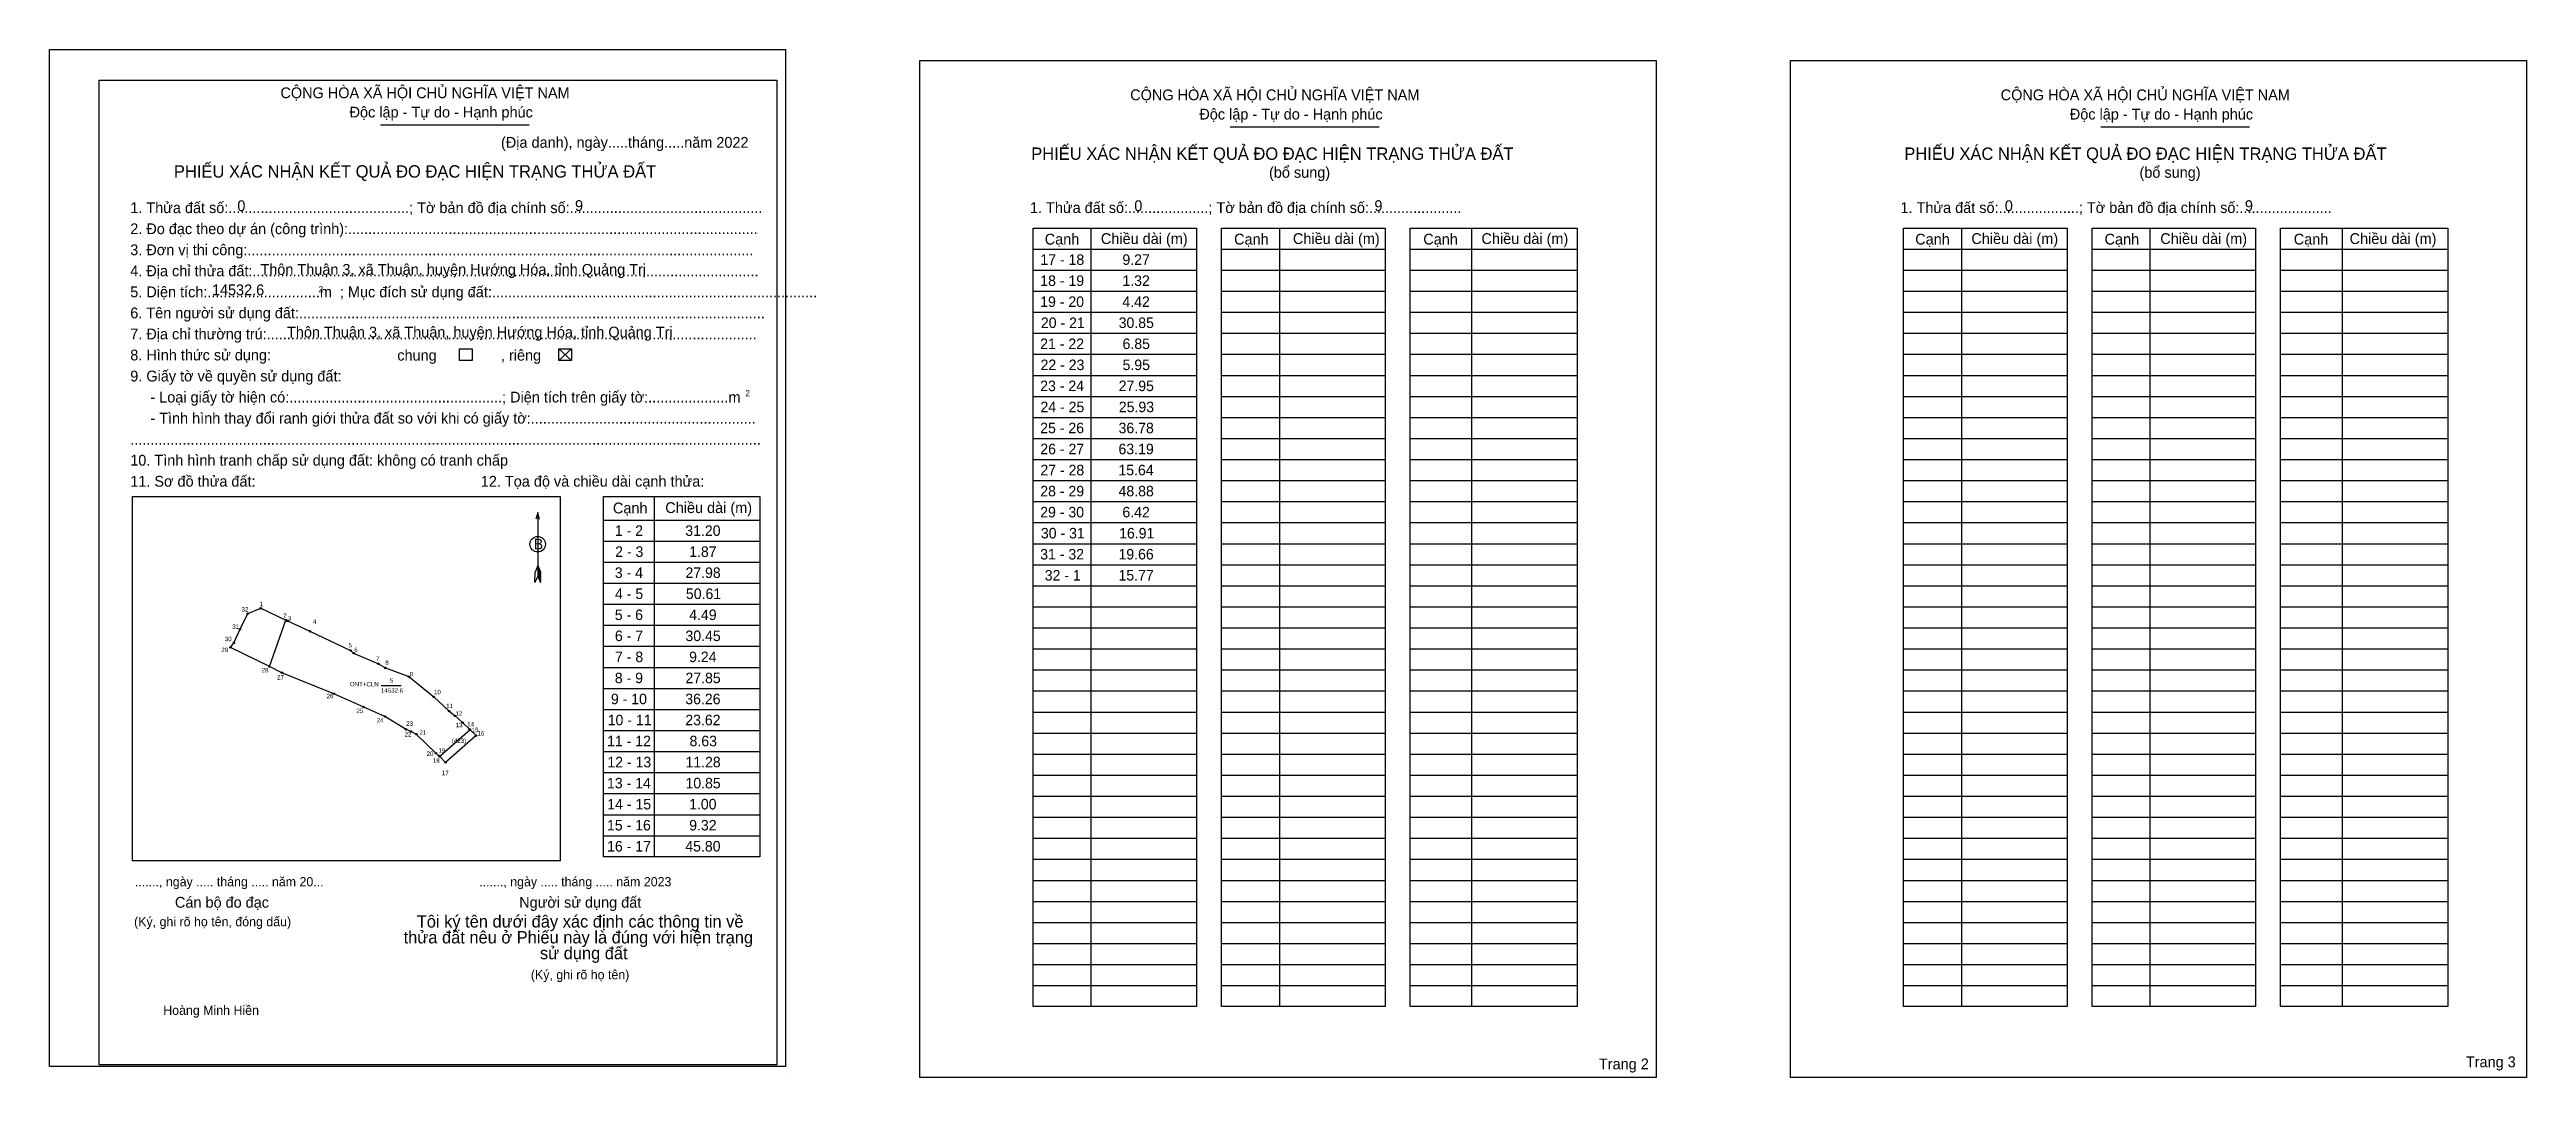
# Model space of a CAD drawing. Extents: x 544156 to 546944, y 1830586 to 1831744.
import ezdxf

# ---------------------------------------------------------------- set-up
doc = ezdxf.new("R2010")
doc.units = 0
for name, color, linetype in [('Level 1', 7, 'Continuous'), ('Level 10', 7, 'Continuous'), ('Level 11', 7, 'Continuous'), ('Level 13', 7, 'Continuous'), ('Level 2', 7, 'Continuous'), ('Level 22', 7, 'Continuous'), ('Level 3', 7, 'Continuous'), ('Level 48', 7, 'Continuous'), ('Level 49', 7, 'Continuous'), ('Level 50', 7, 'Continuous'), ('Level 52', 7, 'Continuous'), ('Level 54', 7, 'Continuous'), ('Level 6', 7, 'Continuous'), ('Level 63', 7, 'Continuous'), ('Level 9', 7, 'Continuous')]:
    doc.layers.add(name, color=color, linetype=linetype)

msp = doc.modelspace()

# ---------------------------------------------------------------- linework, layer by layer
at = {"layer": 'Level 1'}
for p, q in [((544156.2, 1831731.7), (544156.2, 1831731.7)), ((545135.7, 1831731.7), (545135.7, 1831731.7)), ((544528.5, 1831659.1), (544696, 1831659.1)), ((545484.9, 1831656.8), (545652.4, 1831656.8)), ((546464.5, 1831656.8), (546632, 1831656.8)), ((545328.1, 1831542.9), (545328.1, 1830666)), ((545540.3, 1831542.9), (545540.3, 1830666)), ((545756.4, 1831542.9), (545756.4, 1830666)), ((546307.7, 1831542.9), (546307.7, 1830666)), ((546519.8, 1831542.9), (546519.8, 1830666)), ((546736, 1831542.9), (546736, 1830666)), ((545262.9, 1831519.2), (545447, 1831519.2)), ((545475.1, 1831519.2), (545659.2, 1831519.2)), ((545687.3, 1831519.2), (545875.3, 1831519.2)), ((546242.5, 1831519.2), (546426.6, 1831519.2)), ((546454.7, 1831519.2), (546638.7, 1831519.2)), ((546666.9, 1831519.2), (546854.9, 1831519.2)), ((545262.9, 1831495.5), (545447, 1831495.5)), ((545262.9, 1831471.8), (545447, 1831471.8)), ((545475.1, 1831495.5), (545659.2, 1831495.5)), ((545475.1, 1831471.8), (545659.2, 1831471.8)), ((545687.3, 1831495.5), (545875.3, 1831495.5)), ((545687.3, 1831471.8), (545875.3, 1831471.8)), ((546242.5, 1831495.5), (546426.6, 1831495.5)), ((546242.5, 1831471.8), (546426.6, 1831471.8)), ((546454.7, 1831495.5), (546638.7, 1831495.5)), ((546454.7, 1831471.8), (546638.7, 1831471.8)), ((546666.9, 1831495.5), (546854.9, 1831495.5)), ((546666.9, 1831471.8), (546854.9, 1831471.8)), ((545262.9, 1831448.1), (545447, 1831448.1)), ((545475.1, 1831448.1), (545659.2, 1831448.1)), ((545687.3, 1831448.1), (545875.3, 1831448.1)), ((546242.5, 1831448.1), (546426.6, 1831448.1)), ((546454.7, 1831448.1), (546638.7, 1831448.1)), ((546666.9, 1831448.1), (546854.9, 1831448.1)), ((545262.9, 1831424.4), (545447, 1831424.4)), ((545475.1, 1831424.4), (545659.2, 1831424.4)), ((545687.3, 1831424.4), (545875.3, 1831424.4)), ((546242.5, 1831424.4), (546426.6, 1831424.4)), ((546454.7, 1831424.4), (546638.7, 1831424.4)), ((546666.9, 1831424.4), (546854.9, 1831424.4)), ((544729.3, 1831406.9), (544743.5, 1831393.6)), ((544729.3, 1831393.6), (544743.5, 1831406.9)), ((545262.9, 1831400.7), (545447, 1831400.7)), ((545475.1, 1831400.7), (545659.2, 1831400.7)), ((545687.3, 1831400.7), (545875.3, 1831400.7)), ((546242.5, 1831400.7), (546426.6, 1831400.7)), ((546454.7, 1831400.7), (546638.7, 1831400.7)), ((546666.9, 1831400.7), (546854.9, 1831400.7)), ((545262.9, 1831377), (545447, 1831377)), ((545475.1, 1831377), (545659.2, 1831377)), ((545687.3, 1831377), (545875.3, 1831377)), ((546242.5, 1831377), (546426.6, 1831377)), ((546454.7, 1831377), (546638.7, 1831377)), ((546666.9, 1831377), (546854.9, 1831377)), ((545262.9, 1831353.3), (545447, 1831353.3)), ((545475.1, 1831353.3), (545659.2, 1831353.3)), ((545687.3, 1831353.3), (545875.3, 1831353.3)), ((546242.5, 1831353.3), (546426.6, 1831353.3)), ((546454.7, 1831353.3), (546638.7, 1831353.3)), ((546666.9, 1831353.3), (546854.9, 1831353.3)), ((545262.9, 1831329.6), (545447, 1831329.6)), ((545262.9, 1831305.9), (545447, 1831305.9)), ((545475.1, 1831329.6), (545659.2, 1831329.6)), ((545475.1, 1831305.9), (545659.2, 1831305.9)), ((545687.3, 1831329.6), (545875.3, 1831329.6)), ((545687.3, 1831305.9), (545875.3, 1831305.9)), ((546242.5, 1831329.6), (546426.6, 1831329.6)), ((546242.5, 1831305.9), (546426.6, 1831305.9)), ((546454.7, 1831329.6), (546638.7, 1831329.6)), ((546454.7, 1831305.9), (546638.7, 1831305.9)), ((546666.9, 1831329.6), (546854.9, 1831329.6)), ((546666.9, 1831305.9), (546854.9, 1831305.9)), ((545262.9, 1831282.2), (545447, 1831282.2)), ((545475.1, 1831282.2), (545659.2, 1831282.2)), ((545687.3, 1831282.2), (545875.3, 1831282.2)), ((546242.5, 1831282.2), (546426.6, 1831282.2)), ((546454.7, 1831282.2), (546638.7, 1831282.2)), ((546666.9, 1831282.2), (546854.9, 1831282.2)), ((545262.9, 1831258.5), (545447, 1831258.5)), ((545475.1, 1831258.5), (545659.2, 1831258.5)), ((545687.3, 1831258.5), (545875.3, 1831258.5)), ((546242.5, 1831258.5), (546426.6, 1831258.5)), ((546454.7, 1831258.5), (546638.7, 1831258.5)), ((546666.9, 1831258.5), (546854.9, 1831258.5)), ((544249.4, 1831240.4), (544249.4, 1831240.4)), ((544705.5, 1831222.6), (544705.5, 1831150.9)), ((544836.4, 1831240.5), (544836.4, 1830834.8)), ((545262.9, 1831234.8), (545447, 1831234.8)), ((545475.1, 1831234.8), (545659.2, 1831234.8)), ((545687.3, 1831234.8), (545875.3, 1831234.8)), ((546242.5, 1831234.8), (546426.6, 1831234.8)), ((546454.7, 1831234.8), (546638.7, 1831234.8)), ((546666.9, 1831234.8), (546854.9, 1831234.8)), ((544779.6, 1831214), (544955.3, 1831214)), ((545262.9, 1831211.1), (545447, 1831211.1)), ((545475.1, 1831211.1), (545659.2, 1831211.1)), ((545687.3, 1831211.1), (545875.3, 1831211.1)), ((546242.5, 1831211.1), (546426.6, 1831211.1)), ((546454.7, 1831211.1), (546638.7, 1831211.1)), ((546666.9, 1831211.1), (546854.9, 1831211.1)), ((544705.5, 1831162.8), (544702.5, 1831155.5)), ((544705.5, 1831162.8), (544708.5, 1831155.5)), ((544779.6, 1831190.3), (544955.3, 1831190.3)), ((544779.6, 1831166.6), (544955.3, 1831166.6)), ((545262.9, 1831187.4), (545447, 1831187.4)), ((545262.9, 1831163.7), (545447, 1831163.7)), ((545475.1, 1831187.4), (545659.2, 1831187.4)), ((545475.1, 1831163.7), (545659.2, 1831163.7)), ((545687.3, 1831187.4), (545875.3, 1831187.4)), ((545687.3, 1831163.7), (545875.3, 1831163.7)), ((546242.5, 1831187.4), (546426.6, 1831187.4)), ((546242.5, 1831163.7), (546426.6, 1831163.7)), ((546454.7, 1831187.4), (546638.7, 1831187.4)), ((546454.7, 1831163.7), (546638.7, 1831163.7)), ((546666.9, 1831187.4), (546854.9, 1831187.4)), ((546666.9, 1831163.7), (546854.9, 1831163.7)), ((544702.3, 1831143.6), (544702.5, 1831155.5)), ((544705.5, 1831150.9), (544702.3, 1831143.6)), ((544705.5, 1831161.8), (544708.5, 1831154.4)), ((544705.5, 1831160.7), (544708.5, 1831153.4)), ((544705.5, 1831159.7), (544708.6, 1831152.3)), ((544705.5, 1831158.6), (544708.6, 1831151.3)), ((544705.5, 1831157.6), (544708.6, 1831150.2)), ((544705.5, 1831156.6), (544708.6, 1831149.1)), ((544705.5, 1831155.6), (544708.6, 1831148.1)), ((544705.5, 1831154.5), (544708.6, 1831147)), ((544705.5, 1831153.5), (544708.6, 1831145.9)), ((544705.5, 1831152.5), (544708.7, 1831144.9)), ((544705.5, 1831150.9), (544708.7, 1831143.6)), ((544708.7, 1831143.6), (544708.5, 1831155.5)), ((544779.6, 1831142.9), (544955.3, 1831142.9)), ((545262.9, 1831140), (545447, 1831140)), ((545475.1, 1831140), (545659.2, 1831140)), ((545687.3, 1831140), (545875.3, 1831140)), ((546242.5, 1831140), (546426.6, 1831140)), ((546454.7, 1831140), (546638.7, 1831140)), ((546666.9, 1831140), (546854.9, 1831140)), ((544779.6, 1831119.2), (544955.3, 1831119.2)), ((545262.9, 1831116.3), (545447, 1831116.3)), ((545475.1, 1831116.3), (545659.2, 1831116.3)), ((545687.3, 1831116.3), (545875.3, 1831116.3)), ((546242.5, 1831116.3), (546426.6, 1831116.3)), ((546454.7, 1831116.3), (546638.7, 1831116.3)), ((546666.9, 1831116.3), (546854.9, 1831116.3)), ((544779.6, 1831095.5), (544955.3, 1831095.5)), ((545262.9, 1831092.6), (545447, 1831092.6)), ((545475.1, 1831092.6), (545659.2, 1831092.6)), ((545687.3, 1831092.6), (545875.3, 1831092.6)), ((546242.5, 1831092.6), (546426.6, 1831092.6)), ((546454.7, 1831092.6), (546638.7, 1831092.6)), ((546666.9, 1831092.6), (546854.9, 1831092.6)), ((544779.6, 1831071.8), (544955.3, 1831071.8)), ((545262.9, 1831068.9), (545447, 1831068.9)), ((545475.1, 1831068.9), (545659.2, 1831068.9)), ((545687.3, 1831068.9), (545875.3, 1831068.9)), ((546242.5, 1831068.9), (546426.6, 1831068.9)), ((546454.7, 1831068.9), (546638.7, 1831068.9)), ((546666.9, 1831068.9), (546854.9, 1831068.9)), ((544779.6, 1831048.1), (544955.3, 1831048.1)), ((544779.6, 1831024.4), (544955.3, 1831024.4)), ((545262.9, 1831045.2), (545447, 1831045.2)), ((545475.1, 1831045.2), (545659.2, 1831045.2)), ((545687.3, 1831045.2), (545875.3, 1831045.2)), ((546242.5, 1831045.2), (546426.6, 1831045.2)), ((546454.7, 1831045.2), (546638.7, 1831045.2)), ((546666.9, 1831045.2), (546854.9, 1831045.2)), ((544779.6, 1831000.7), (544955.3, 1831000.7)), ((545262.9, 1831021.5), (545447, 1831021.5)), ((545262.9, 1830997.8), (545447, 1830997.8)), ((545475.1, 1831021.5), (545659.2, 1831021.5)), ((545475.1, 1830997.8), (545659.2, 1830997.8)), ((545687.3, 1831021.5), (545875.3, 1831021.5)), ((545687.3, 1830997.8), (545875.3, 1830997.8)), ((546242.5, 1831021.5), (546426.6, 1831021.5)), ((546242.5, 1830997.8), (546426.6, 1830997.8)), ((546454.7, 1831021.5), (546638.7, 1831021.5)), ((546454.7, 1830997.8), (546638.7, 1830997.8)), ((546666.9, 1831021.5), (546854.9, 1831021.5)), ((546666.9, 1830997.8), (546854.9, 1830997.8)), ((544779.6, 1830977), (544955.3, 1830977)), ((545262.9, 1830974.1), (545447, 1830974.1)), ((545475.1, 1830974.1), (545659.2, 1830974.1)), ((545687.3, 1830974.1), (545875.3, 1830974.1)), ((546242.5, 1830974.1), (546426.6, 1830974.1)), ((546454.7, 1830974.1), (546638.7, 1830974.1)), ((546666.9, 1830974.1), (546854.9, 1830974.1)), ((544779.6, 1830953.3), (544955.3, 1830953.3)), ((545262.9, 1830950.4), (545447, 1830950.4)), ((545475.1, 1830950.4), (545659.2, 1830950.4)), ((545687.3, 1830950.4), (545875.3, 1830950.4)), ((546242.5, 1830950.4), (546426.6, 1830950.4)), ((546454.7, 1830950.4), (546638.7, 1830950.4)), ((546666.9, 1830950.4), (546854.9, 1830950.4)), ((544779.6, 1830929.6), (544955.3, 1830929.6)), ((545262.9, 1830926.7), (545447, 1830926.7)), ((545475.1, 1830926.7), (545659.2, 1830926.7)), ((545687.3, 1830926.7), (545875.3, 1830926.7)), ((546242.5, 1830926.7), (546426.6, 1830926.7)), ((546454.7, 1830926.7), (546638.7, 1830926.7)), ((546666.9, 1830926.7), (546854.9, 1830926.7)), ((544779.6, 1830905.9), (544955.3, 1830905.9)), ((545262.9, 1830903), (545447, 1830903)), ((545475.1, 1830903), (545659.2, 1830903)), ((545687.3, 1830903), (545875.3, 1830903)), ((546242.5, 1830903), (546426.6, 1830903)), ((546454.7, 1830903), (546638.7, 1830903)), ((546666.9, 1830903), (546854.9, 1830903)), ((544779.6, 1830882.2), (544955.3, 1830882.2)), ((544779.6, 1830858.5), (544955.3, 1830858.5)), ((545262.9, 1830879.3), (545447, 1830879.3)), ((545475.1, 1830879.3), (545659.2, 1830879.3)), ((545687.3, 1830879.3), (545875.3, 1830879.3)), ((546242.5, 1830879.3), (546426.6, 1830879.3)), ((546454.7, 1830879.3), (546638.7, 1830879.3)), ((546666.9, 1830879.3), (546854.9, 1830879.3)), ((544730.8, 1830830.2), (544730.8, 1830830.2)), ((545262.9, 1830855.6), (545447, 1830855.6)), ((545262.9, 1830831.9), (545447, 1830831.9)), ((545475.1, 1830855.6), (545659.2, 1830855.6)), ((545475.1, 1830831.9), (545659.2, 1830831.9)), ((545687.3, 1830855.6), (545875.3, 1830855.6)), ((545687.3, 1830831.9), (545875.3, 1830831.9)), ((546242.5, 1830855.6), (546426.6, 1830855.6)), ((546242.5, 1830831.9), (546426.6, 1830831.9)), ((546454.7, 1830855.6), (546638.7, 1830855.6)), ((546454.7, 1830831.9), (546638.7, 1830831.9)), ((546666.9, 1830855.6), (546854.9, 1830855.6)), ((546666.9, 1830831.9), (546854.9, 1830831.9)), ((545262.9, 1830808.2), (545447, 1830808.2)), ((545475.1, 1830808.2), (545659.2, 1830808.2)), ((545687.3, 1830808.2), (545875.3, 1830808.2)), ((546242.5, 1830808.2), (546426.6, 1830808.2)), ((546454.7, 1830808.2), (546638.7, 1830808.2)), ((546666.9, 1830808.2), (546854.9, 1830808.2)), ((545262.9, 1830784.5), (545447, 1830784.5)), ((545475.1, 1830784.5), (545659.2, 1830784.5)), ((545687.3, 1830784.5), (545875.3, 1830784.5)), ((546242.5, 1830784.5), (546426.6, 1830784.5)), ((546454.7, 1830784.5), (546638.7, 1830784.5)), ((546666.9, 1830784.5), (546854.9, 1830784.5)), ((545262.9, 1830760.8), (545447, 1830760.8)), ((545475.1, 1830760.8), (545659.2, 1830760.8)), ((545687.3, 1830760.8), (545875.3, 1830760.8)), ((546242.5, 1830760.8), (546426.6, 1830760.8)), ((546454.7, 1830760.8), (546638.7, 1830760.8)), ((546666.9, 1830760.8), (546854.9, 1830760.8)), ((545262.9, 1830737.1), (545447, 1830737.1)), ((545475.1, 1830737.1), (545659.2, 1830737.1)), ((545687.3, 1830737.1), (545875.3, 1830737.1)), ((546242.5, 1830737.1), (546426.6, 1830737.1)), ((546454.7, 1830737.1), (546638.7, 1830737.1)), ((546666.9, 1830737.1), (546854.9, 1830737.1)), ((545262.9, 1830713.4), (545447, 1830713.4)), ((545262.9, 1830689.7), (545447, 1830689.7)), ((545475.1, 1830713.4), (545659.2, 1830713.4)), ((545475.1, 1830689.7), (545659.2, 1830689.7)), ((545687.3, 1830713.4), (545875.3, 1830713.4)), ((545687.3, 1830689.7), (545875.3, 1830689.7)), ((546242.5, 1830713.4), (546426.6, 1830713.4)), ((546242.5, 1830689.7), (546426.6, 1830689.7)), ((546454.7, 1830713.4), (546638.7, 1830713.4)), ((546454.7, 1830689.7), (546638.7, 1830689.7)), ((546666.9, 1830713.4), (546854.9, 1830713.4)), ((546666.9, 1830689.7), (546854.9, 1830689.7)), ((544984.4, 1830586.2), (544984.4, 1830586.2)), ((545964, 1830586.2), (545964, 1830586.2))]:
    msp.add_line(p, q, dxfattribs=at)
for points in [[(545262.9, 1831542.9), (545447, 1831542.9), (545447, 1830666), (545262.9, 1830666)], [(545475.1, 1831542.9), (545659.2, 1831542.9), (545659.2, 1830666), (545475.1, 1830666)], [(545687.3, 1831542.9), (545875.3, 1831542.9), (545875.3, 1830666), (545687.3, 1830666)], [(546242.5, 1831542.9), (546426.6, 1831542.9), (546426.6, 1830666), (546242.5, 1830666)], [(546454.7, 1831542.9), (546638.7, 1831542.9), (546638.7, 1830666), (546454.7, 1830666)], [(546666.9, 1831542.9), (546854.9, 1831542.9), (546854.9, 1830666), (546666.9, 1830666)], [(544249.4, 1831240.4), (544730.8, 1831240.4), (544730.8, 1830830.2), (544249.4, 1830830.2)], [(544779.6, 1831240.5), (544955.3, 1831240.5), (544955.3, 1830834.8), (544779.6, 1830834.8)]]:
    msp.add_lwpolyline(points, close=True, dxfattribs=at)
msp.add_lwpolyline([(544707.5, 1831215), (544705.5, 1831222.6), (544703.4, 1831215)], dxfattribs=at)
msp.add_circle((544705.5, 1831186.8), 8.75, dxfattribs=at)
at = {"layer": 'Level 10'}
msp.add_lwpolyline([(544379.3, 1831108.6), (544393.9, 1831114.6), (544422.2, 1831101.3), (544423.8, 1831100.5), (544449.2, 1831088.7), (544495, 1831067.2), (544498.4, 1831064.2), (544526.3, 1831052.2), (544534.2, 1831047.4), (544560.4, 1831037.8), (544588.6, 1831014.9), (544605.8, 1830998.8), (544612.6, 1830993.5), (544621, 1830986), (544628.8, 1830978.4), (544629.5, 1830977.7), (544636.2, 1830971.2), (544601.8, 1830941), (544595.3, 1830947.7), (544594.4, 1830948.6), (544591, 1830951.4), (544568.9, 1830972.9), (544562.8, 1830975.9), (544557.3, 1830978.3), (544533.5, 1830992.9), (544509.8, 1831003.4), (544476.1, 1831018.3), (544417.6, 1831042.1), (544403.6, 1831049), (544359.7, 1831070.5), (544363.6, 1831075.6), (544370.5, 1831091)], close=True, dxfattribs=at)
at = {"layer": 'Level 11'}
for centre in [(544379.3, 1831108.6), (544379.3, 1831108.6), (544393.9, 1831114.6), (544370.5, 1831091), (544422.2, 1831101.3), (544423.8, 1831100.5), (544449.2, 1831088.7), (544359.7, 1831070.5), (544363.6, 1831075.6), (544495, 1831067.2), (544498.4, 1831064.2), (544526.3, 1831052.2), (544403.6, 1831049), (544417.6, 1831042.1), (544534.2, 1831047.4), (544560.4, 1831037.8), (544476.1, 1831018.3), (544509.8, 1831003.4), (544588.6, 1831014.9), (544605.8, 1830998.8), (544533.5, 1830992.9), (544557.3, 1830978.3), (544562.8, 1830975.9), (544568.9, 1830972.9), (544612.6, 1830993.5), (544621, 1830986), (544628.8, 1830978.4), (544629.5, 1830977.7), (544636.2, 1830971.2), (544591, 1830951.4), (544594.4, 1830948.6), (544595.3, 1830947.7), (544601.8, 1830941)]:
    msp.add_circle(centre, 0.79, dxfattribs=at)
at = {"layer": 'Level 2'}
for points in [[(544156.2, 1831744), (544984.4, 1831744), (544984.4, 1830598.4), (544156.2, 1830598.4)], [(545135.7, 1831731.7), (545964, 1831731.7), (545964, 1830586.2), (545135.7, 1830586.2)], [(546115.3, 1831731.7), (546943.6, 1831731.7), (546943.6, 1830586.2), (546115.3, 1830586.2)]]:
    msp.add_lwpolyline(points, close=True, dxfattribs=at)
at = {"layer": 'Level 22'}
msp.add_line((544640, 1830966.9), (544640, 1830966.9), dxfattribs=at)
at = {"layer": 'Level 3'}
msp.add_lwpolyline([(544212.1, 1831709.6), (544974.5, 1831709.6), (544974.5, 1830600.5), (544212.1, 1830600.5)], close=True, dxfattribs=at)
at = {"layer": 'Level 49'}
msp.add_line((544403.6, 1831049), (544422.2, 1831101.3), dxfattribs=at)
at = {"layer": 'Level 50'}
for points in [[(544617.4, 1831406.9), (544631.6, 1831406.9), (544631.6, 1831393.6), (544617.4, 1831393.6)], [(544729.3, 1831406.9), (544743.5, 1831406.9), (544743.5, 1831393.6), (544729.3, 1831393.6)]]:
    msp.add_lwpolyline(points, close=True, dxfattribs=at)
at = {"layer": 'Level 54'}
msp.add_line((544629.5, 1830977.7), (544595.3, 1830947.7), dxfattribs=at)
at = {"layer": 'Level 9'}
msp.add_line((544529.4, 1831027.8), (544552, 1831027.8), dxfattribs=at)

# ---------------------------------------------------------------- texts
at = {"layer": 'Level 1'}
for s, height, p in [('CỘNG HÒA XÃ HỘI CHỦ NGHĨA VIỆT NAM', 12.166, (544416, 1831689.1)), ('CỘNG HÒA XÃ HỘI CHỦ NGHĨA VIỆT NAM', 12.166, (545372.3, 1831686.8)), ('CỘNG HÒA XÃ HỘI CHỦ NGHĨA VIỆT NAM', 12.166, (546351.9, 1831686.8)), ('Độc lập - Tự do - Hạnh phúc', 12.166, (544493.8, 1831667.4)), ('Độc lập - Tự do - Hạnh phúc', 12.166, (545450.1, 1831665.1)), ('Độc lập - Tự do - Hạnh phúc', 12.166, (546429.7, 1831665.1)), ('(Địa danh), ngày.....tháng.....năm 2022', 12.166, (544664.2, 1831633.3)), ('PHIẾU XÁC NHẬN KẾT QUẢ ĐO ĐẠC HIỆN TRẠNG THỬA ĐẤT', 13.905, (545260.9, 1831619.7)), ('PHIẾU XÁC NHẬN KẾT QUẢ ĐO ĐẠC HIỆN TRẠNG THỬA ĐẤT', 13.905, (546243.4, 1831619.7)), ('PHIẾU XÁC NHẬN KẾT QUẢ ĐO ĐẠC HIỆN TRẠNG THỬA ĐẤT', 13.905, (544296.1, 1831599.7)), ('(bổ sung)', 12.17, (545528.5, 1831599.5)), ('(bổ sung)', 12.17, (546508.1, 1831599.5)), ('1. Thửa đất số:.............................................; Tờ bản đồ địa chính số:................................................', 12.1657, (544247, 1831559.7)), ('1. Thửa đất số:....................; Tờ bản đồ địa chính số:.......................', 12.166, (545259.5, 1831559.8)), ('1. Thửa đất số:....................; Tờ bản đồ địa chính số:.......................', 12.166, (546239.1, 1831559.8)), ('3. Đơn vị thi công:..............................................................................................................................', 12.1657, (544247, 1831512.3)), ('2. Đo đạc theo dự án (công trình):......................................................................................................', 12.1657, (544247, 1831536)), ('Cạnh', 12.17, (545276.1, 1831524.3)), ('Chiều dài (m)', 12.166, (545339.3, 1831524.9)), ('Cạnh', 12.17, (545489.2, 1831524.3)), ('Chiều dài (m)', 12.166, (545555.4, 1831524.9)), ('Cạnh', 12.17, (545702.1, 1831524.3)), ('Chiều dài (m)', 12.166, (545767.6, 1831524.9)), ('Cạnh', 12.17, (546255.7, 1831524.3)), ('Chiều dài (m)', 12.166, (546318.9, 1831524.9)), ('Cạnh', 12.17, (546468.8, 1831524.3)), ('Chiều dài (m)', 12.166, (546531.5, 1831524.9)), ('Cạnh', 12.17, (546681.7, 1831524.3)), ('Chiều dài (m)', 12.166, (546744.6, 1831524.9)), ('4. Địa chỉ thửa đất:..............................................................................................................................', 12.1657, (544247, 1831488.6)), ('5. Diện tích:............................m  ; Mục đích sử dụng đất:.................................................................................', 12.1657, (544247, 1831464.9)), ('2', 6.95, (544458.8, 1831470.4)), ('6. Tên người sử dụng đất:....................................................................................................................', 12.1657, (544247, 1831441.2)), ('7. Địa chỉ thường trú:..........................................................................................................................', 12.1657, (544247, 1831417.5)), ('chung                , riêng', 12.166, (544547.5, 1831393.6)), ('9. Giấy tờ về quyền sử dụng đất:', 12.166, (544247, 1831370.1)), ('     - Loại giấy tờ hiện có:.....................................................; Diện tích trên giấy tờ:....................m', 12.1657, (544247, 1831346.4)), ('2', 6.95, (544939.2, 1831353.5)), ('     - Tình hình thay đổi ranh giới thửa đất so với khi có giấy tờ:........................................................', 12.1657, (544247, 1831322.7)), ('10. Tình hình tranh chấp sử dụng đất: không có tranh chấp', 12.166, (544247, 1831275.3)), ('.............................................................................................................................................................', 12.1657, (544247, 1831299)), ('11. Sơ đồ thửa đất:', 12.166, (544247, 1831251.6)), ('12. Tọa độ và chiều dài cạnh thửa:', 12.166, (544641.5, 1831251.6)), ('Cạnh', 12.17, (544790.2, 1831221.5)), ('Chiều dài (m)', 12.166, (544849.1, 1831221.9)), ('B', 11.9, (544701.1, 1831181)), ('......., ngày ..... tháng ..... năm 20...', 10.428, (544252.2, 1830801.5)), ('......., ngày ..... tháng ..... năm 2023', 10.428, (544639.7, 1830801.5)), ('Cán bộ đo đạc', 12.166, (544297.3, 1830777.4)), ('Người sử dụng đất', 12.166, (544684.7, 1830777.4)), ('(Ký, ghi rõ họ tên, đóng dấu)', 10.428, (544251.3, 1830756.5)), ('thửa đất nêu ở Phiếu này là đúng với hiện trạng', 13.825, (544554.6, 1830737.2)), ('Tôi ký tên dưới đây xác định các thông tin về', 13.825, (544569.4, 1830755.1)), ('sử dụng đất', 13.825, (544708, 1830719.4)), ('(Ký, ghi rõ họ tên)', 10.428, (544697.8, 1830696.8)), ('Hoàng Minh Hiền', 10.428, (544284.1, 1830656.7)), ('Trang 2', 12.17, (545899.8, 1830595.4)), ('Trang 3', 12.17, (546875.4, 1830597.7))]:
    msp.add_text(s, height=height, dxfattribs=at).set_placement(p)
at = {"layer": 'Level 13'}
for s, p in [('ONT+CLN', (544494.2, 1831026.7)), ('14532.6', (544529.1, 1831019.6)), ('5', (544539.3, 1831030.9))]:
    msp.add_text(s, height=5, dxfattribs=at).set_placement(p)
at = {"layer": 'Level 48'}
msp.add_text('8. Hình thức sử dụng:', height=12.166, dxfattribs=at).set_placement((544247, 1831393.8))
at = {"layer": 'Level 52'}
for s, p in [('17 - 18', (545271.2, 1831501.4)), ('9.27', (545363.5, 1831501.4)), ('18 - 19', (545271.1, 1831477.7)), ('1.32', (545363.5, 1831477.7)), ('19 - 20', (545271, 1831454)), ('20 - 21', (545271.8, 1831430.3)), ('30.85', (545359.3, 1831430.3)), ('4.42', (545363.5, 1831454)), ('21 - 22', (545271, 1831406.6)), ('6.85', (545363.7, 1831406.6)), ('22 - 23', (545271.4, 1831382.9)), ('5.95', (545363.7, 1831382.9)), ('23 - 24', (545271, 1831359.2)), ('27.95', (545359.3, 1831359.2)), ('24 - 25', (545271.3, 1831335.5)), ('25.93', (545359.5, 1831335.5)), ('25 - 26', (545271, 1831311.8)), ('36.78', (545359.2, 1831311.8)), ('26 - 27', (545271.1, 1831288.1)), ('27 - 28', (545271.2, 1831264.4)), ('63.19', (545359.1, 1831288.1)), ('15.64', (545359, 1831264.4)), ('28 - 29', (545271.1, 1831240.7)), ('48.88', (545359.2, 1831240.7)), ('29 - 30', (545271, 1831217)), ('6.42', (545363.5, 1831217)), ('1 - 2', (544792.3, 1831196.2)), ('31.20', (544871.6, 1831196.2)), ('30 - 31', (545271.8, 1831193.3)), ('16.91', (545359.8, 1831193.3)), ('2 - 3', (544792.7, 1831172.5)), ('1.87', (544876, 1831172.5)), ('31 - 32', (545271, 1831169.6)), ('19.66', (545359.1, 1831169.6)), ('3 - 4', (544792.3, 1831148.8)), ('4 - 5', (544792.5, 1831125.1)), ('27.98', (544871.8, 1831148.8)), ('50.61', (544872.3, 1831125.1)), ('32 - 1', (545276.1, 1831145.9)), ('15.77', (545359.1, 1831145.9)), ('5 - 6', (544792.3, 1831101.4)), ('4.49', (544876, 1831101.4)), ('6 - 7', (544792.4, 1831077.7)), ('30.45', (544871.8, 1831077.7)), ('7 - 8', (544792.5, 1831054)), ('9.24', (544875.9, 1831054)), ('8 - 9', (544792.3, 1831030.3)), ('27.85', (544871.8, 1831030.3)), ('9 - 10', (544787.9, 1831006.6)), ('36.26', (544871.6, 1831006.6)), ('11 - 12', (544783.6, 1830959.2)), ('10 - 11', (544784.3, 1830982.9)), ('23.62', (544871.6, 1830982.9)), ('8.63', (544876.4, 1830959.2)), ('12 - 13', (544783.9, 1830935.5)), ('11.28', (544871.8, 1830935.5)), ('13 - 14', (544783.5, 1830911.8)), ('10.85', (544871.8, 1830911.8)), ('14 - 15', (544783.8, 1830888.1)), ('1.00', (544875.9, 1830888.1)), ('15 - 16', (544783.5, 1830864.4)), ('9.32', (544876, 1830864.4)), ('16 - 17', (544783.6, 1830840.7)), ('45.80', (544871.6, 1830840.7))]:
    msp.add_text(s, height=11.85, dxfattribs=at).set_placement(p)
at = {"layer": 'Level 6'}
for s, height, p in [('0', 12.2, (544367.5, 1831561.9)), ('9', 12.2, (544747.5, 1831562.1)), ('0', 12.2, (545376.9, 1831561.9)), ('9', 12.2, (545647.1, 1831562)), ('0', 12.2, (546356.5, 1831561.9)), ('9', 12.2, (546626.7, 1831562)), ('Thôn Thuận 3, xã Thuận, huyện Hướng Hóa, tỉnh Quảng Trị', 12.166, (544393.5, 1831490.2)), ('14532.6', 12.17, (544338.9, 1831467.2)), ('.', 12.2, (544628.8, 1831466.8)), ('Thôn Thuận 3, xã Thuận, huyện Hướng Hóa, tỉnh Quảng Trị', 12.166, (544423.4, 1831419.6))]:
    msp.add_text(s, height=height, dxfattribs=at).set_placement(p)
at = {"layer": 'Level 63'}
msp.add_text('(423)', height=5, dxfattribs=at).set_placement((544608.9, 1830963))
at = {"layer": 'Level 9'}
for s, p in [('32', (544372.2, 1831111)), ('1', (544392.8, 1831117)), ('2', (544419.2, 1831104)), ('30', (544353.4, 1831077.6)), ('31', (544361.8, 1831091.4)), ('3', (544424.4, 1831100.7)), ('4', (544452.5, 1831096.9)), ('29', (544349.5, 1831065.3)), ('5', (544492.6, 1831070.6)), ('6', (544499.1, 1831065.4)), ('7', (544523.7, 1831055.3)), ('8', (544534, 1831051.1)), ('28', (544394.9, 1831042.5)), ('27', (544412.3, 1831034.4)), ('9', (544561.4, 1831038)), ('26', (544468, 1831013.4)), ('25', (544501.5, 1830996.6)), ('10', (544588.8, 1831017.8)), ('11', (544602.5, 1831002.2)), ('12', (544613, 1830993.6)), ('24', (544524.4, 1830986.2)), ('22', (544555.7, 1830970.1)), ('23', (544557.5, 1830982.2)), ('21', (544572.5, 1830972.2)), ('13', (544613.3, 1830980.7)), ('14', (544626.2, 1830981.6)), ('15', (544631.2, 1830975.1)), ('16', (544637.8, 1830971.3)), ('20', (544580.5, 1830948.4)), ('18', (544587.5, 1830940.7)), ('19', (544593.8, 1830951.9)), ('17', (544597.7, 1830926.6))]:
    msp.add_text(s, height=5, dxfattribs=at).set_placement(p)

doc.saveas('drawing.dxf')
